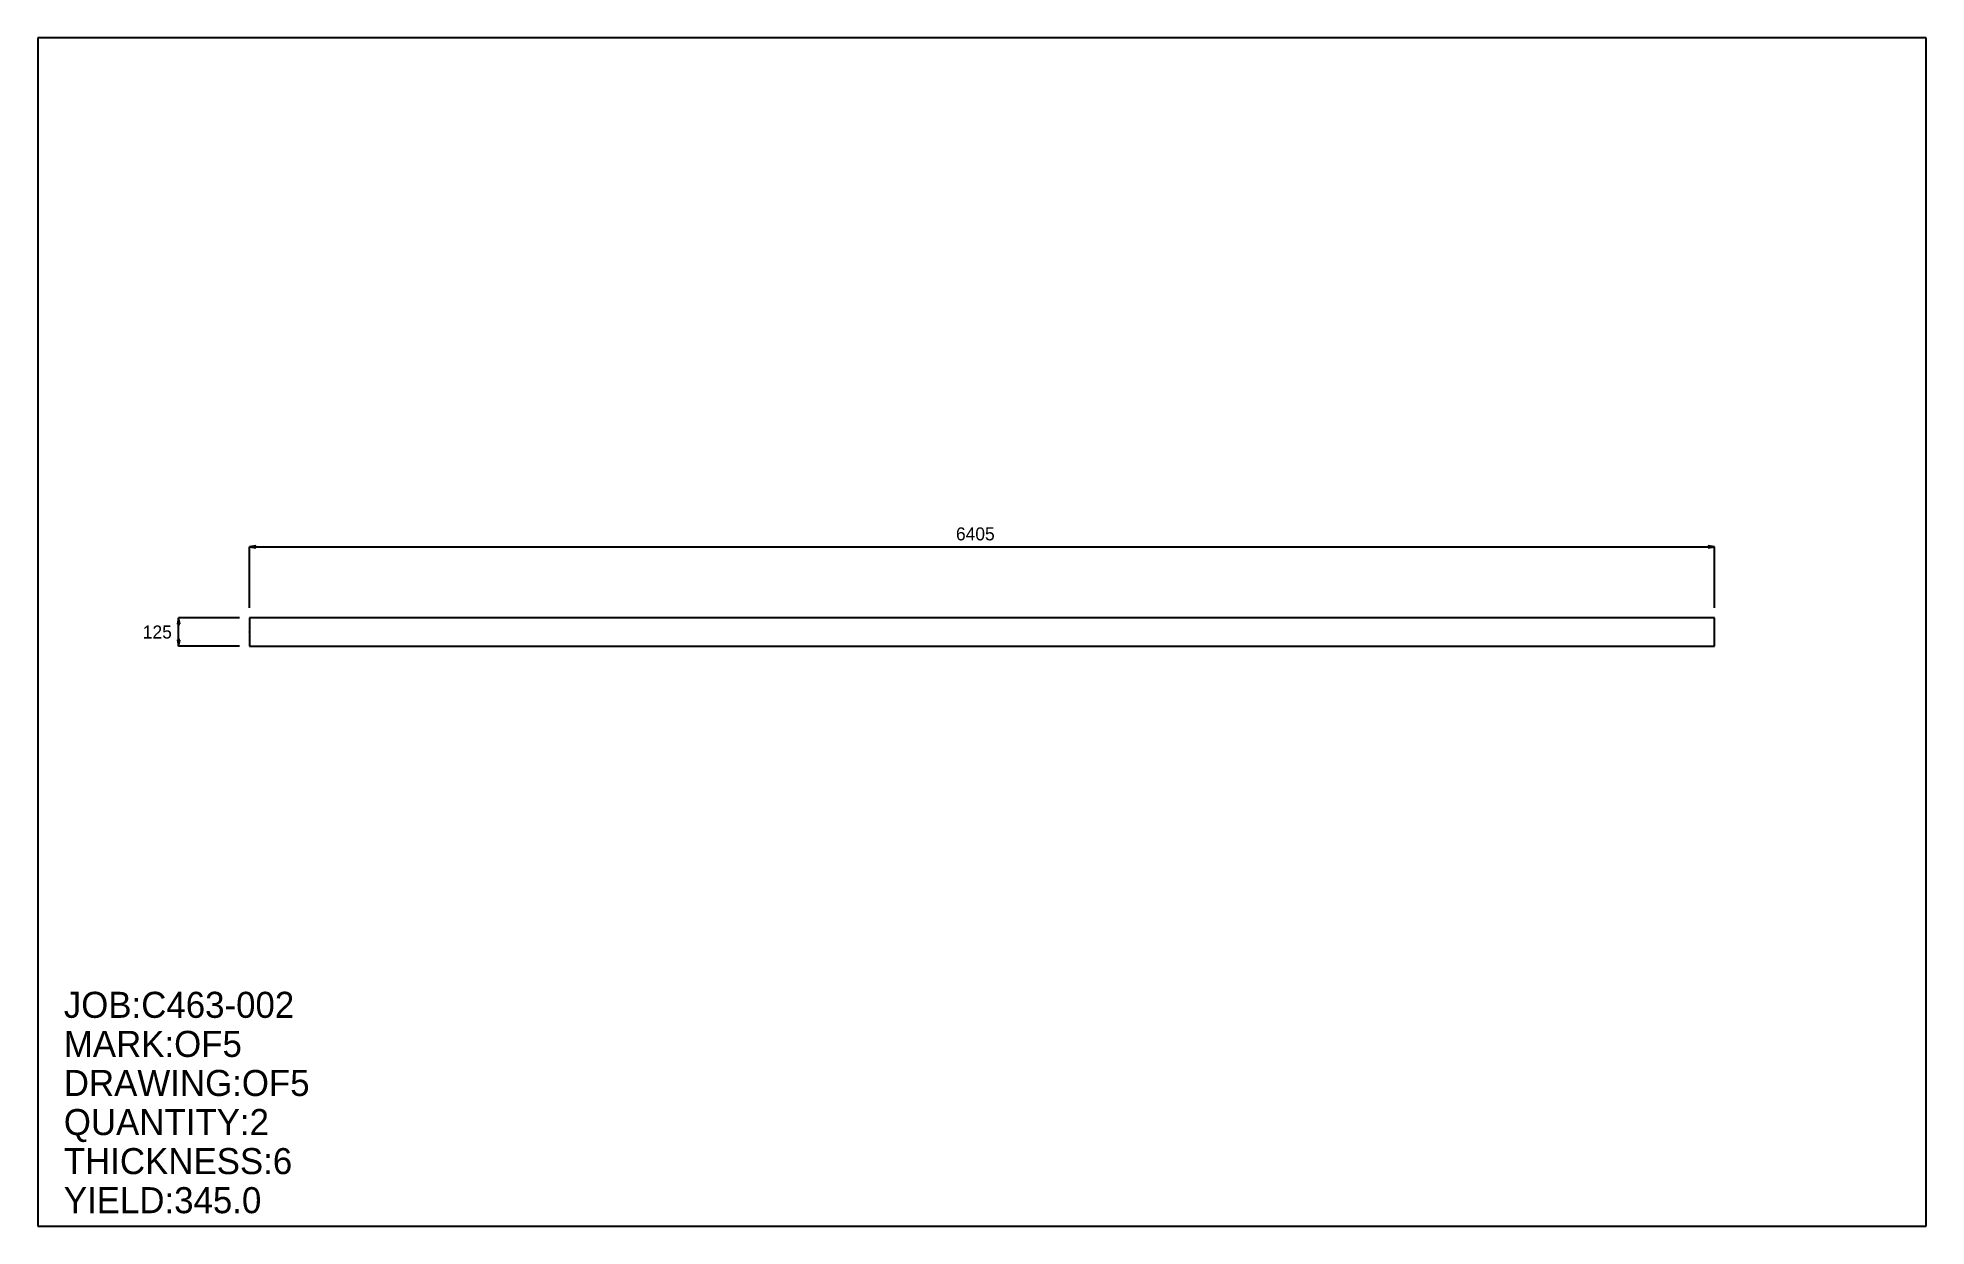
# Model space of a CAD drawing. Extents: x 0 to 8256, y 0 to 5195.
import ezdxf

# ---------------------------------------------------------------- set-up
doc = ezdxf.new("R2010")
doc.units = 0
doc.header["$LTSCALE"] = 0.125
for name, color, linetype in [('2', 7, 'CONTINUOUS'), ('3', 1, 'CONTINUOUS'), ('5', 7, 'CONTINUOUS'), ('6', 4, 'CONTINUOUS')]:
    doc.layers.add(name, color=color, linetype=linetype)

# ---------------------------------------------------------------- blocks, each defined once
blk = doc.blocks.new('ARROW')
at = {"layer": '2', "linetype": 'CONTINUOUS'}
for p, q in [((0, 0), (-1, 0.166667)), ((-1, 0.166667), (-1, -0.166667)), ((-1, -0.166667), (0, 0))]:
    blk.add_line(p, q, dxfattribs=at)
blk = doc.blocks.new('PLATE')
at = {"layer": '3', "linetype": 'CONTINUOUS'}
for p, q in [((0, 0), (0, -125)), ((6405.1899, 0), (0, 0)), ((6405.1899, -125), (6405.1899, 0)), ((0, -125), (6405.1899, -125))]:
    blk.add_line(p, q, dxfattribs=at)
at = {"layer": '5', "linetype": 'CONTINUOUS'}
for p, q in [((-0.1, -62.5), (0.1, -62.5)), ((0, -62.599998), (0, -62.400002))]:
    blk.add_line(p, q, dxfattribs=at)
blk.add_circle((0, -62.5), 0.1, dxfattribs=at)
at = {"layer": '6', "linetype": 'CONTINUOUS'}
for p, q in [((0, 42.701263), (0, 309.58417)), ((0, 309.53418), (6405.1899, 309.53418)), ((6405.1899, 42.701263), (6405.1899, 309.58417)), ((-42.701256, 0.000003), (-309.58417, 0.000023)), ((-309.53418, -124.99998), (-309.53418, 0.000023)), ((-42.701263, -125), (-309.58417, -124.99998))]:
    blk.add_line(p, q, dxfattribs=at)
at = {"layer": '6', "xscale": 28.467508, "yscale": 28.467508, "zscale": 28.467508}
for p, rotation in [((0, 309.53418), 180), ((-309.53418, 0.000023), 90), ((-309.53418, -124.99998), 270)]:
    blk.add_blockref('ARROW', p, dxfattribs=dict(at, rotation=rotation))
blk.add_blockref('ARROW', (6405.1899, 309.53418), dxfattribs=at)
at = {"layer": '5'}
blk.add_text('ZERO', height=0.015, dxfattribs=at).set_placement((0, -62.5))
at = {"layer": '6'}
for s, p in [('6405', (3088.7249, 338.00168)), ('125', (-466.10547, -90.967468))]:
    blk.add_text(s, height=56.935, dxfattribs=at).set_placement(p)

msp = doc.modelspace()

# ---------------------------------------------------------------- linework, layer by layer
at = {"layer": '5', "linetype": 'CONTINUOUS'}
for p, q in [((8255.5781, 5195.3208), (0, 5195.3208)), ((0, 5195.3208), (0, 0)), ((8255.5781, 0), (8255.5781, 5195.3208)), ((0, 0), (8255.5781, 0))]:
    msp.add_line(p, q, dxfattribs=at)

# ---------------------------------------------------------------- block references
at = {"layer": '2'}
msp.add_blockref('PLATE', (925.19409, 2660.1604), dxfattribs=at)

# ---------------------------------------------------------------- texts
at = {"layer": '5'}
for s, p in [('JOB:C463-002', (113.87003, 910.96027)), ('MARK:OF5', (113.87003, 740.15521)), ('DRAWING:OF5', (113.87003, 569.35016)), ('QUANTITY:2', (113.87003, 398.5451)), ('THICKNESS:6', (113.87003, 227.74007)), ('YIELD:345.0', (113.87003, 56.935017))]:
    msp.add_text(s, height=113.87, dxfattribs=at).set_placement(p)

doc.saveas('drawing.dxf')
